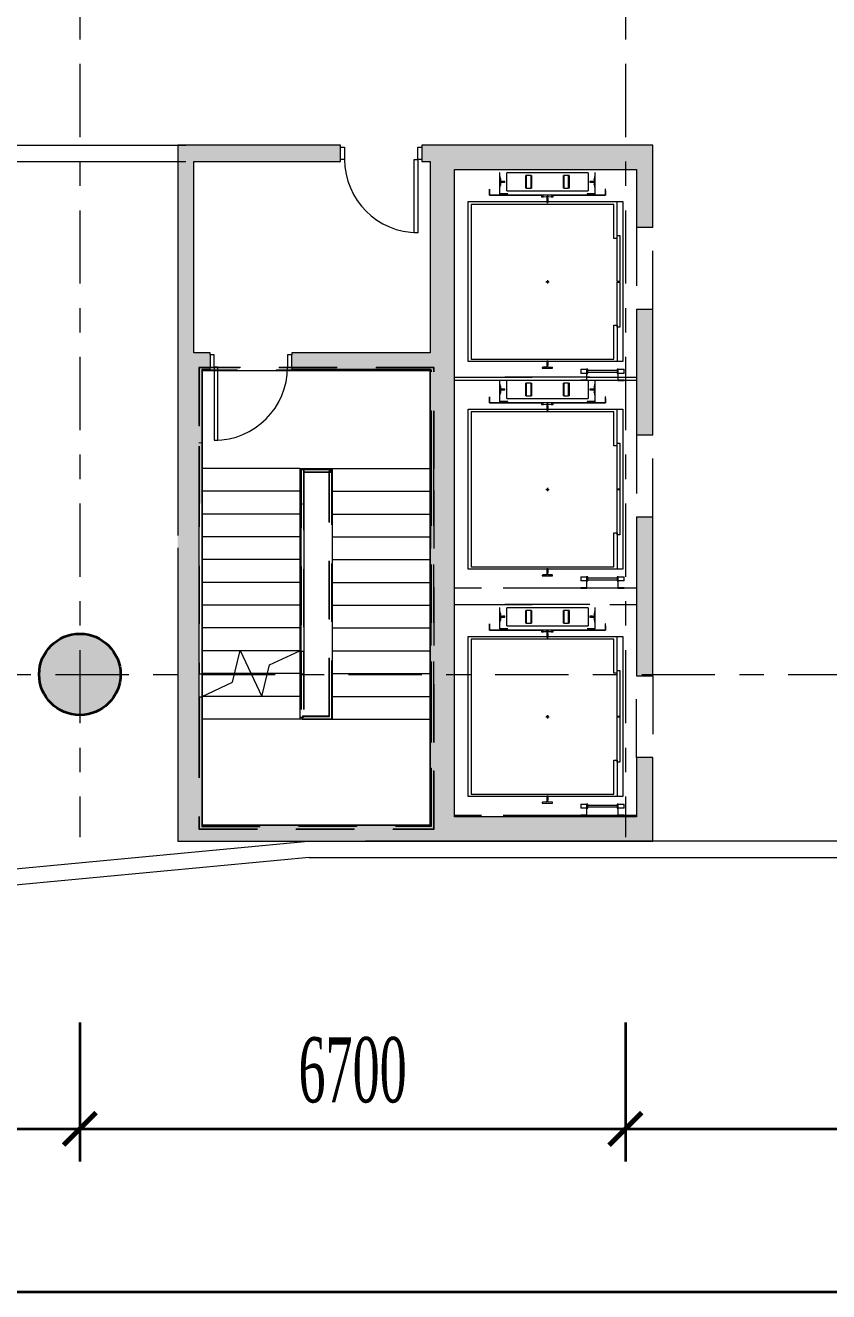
# Model space of a CAD drawing. Header units: millimetres. Extents: x 90964 to 877642, y 656808 to 1438307.
# Drawn here: x 360118 to 369984, y 859105 to 874658 of the extents above; entities that cross this region are included whole.
import ezdxf

# ---------------------------------------------------------------- set-up
doc = ezdxf.new("R2010")
doc.units = ezdxf.units.MM
doc.header["$LTSCALE"] = 300
for name, pattern in [('CENTER', [3, 1.5, -0.5, 0.5, -0.5]), ('Dash', [6.35, 3.175, -3.175]), ('Overhead', [3.96875, 2.38125, -1.5875])]:
    doc.linetypes.add(name, pattern=pattern)
doc.layers.get('Defpoints').update_dxf_attribs({"color": 6})
for name, color, linetype, lineweight in [('A-COT VACH', 2, 'Continuous', 35), ('A-DETL-GENF', 92, 'Overhead', 9), ('A-DETL-MEDM', 33, 'Continuous', 18), ('A-DIM', 125, 'Continuous', 15), ('A-DOOR', 31, 'Continuous', 9), ('A-DOOR-FRAM', 31, 'Continuous', 9), ('A-FLOR-HRAL', 11, 'Continuous', 9), ('A-FLOR-HRAL-MBND', 5, 'Overhead', 9), ('A-GENM', 13, 'Continuous', 9), ('A-HATCH', 251, 'Continuous', 5), ('A-TRUC', 250, 'CENTER', 5), ('A-WALL', 113, 'Continuous', 9), ('A-WALL-PATT', 111, 'Continuous', 9), ('Q-SPCQ', 91, 'Continuous', 9), ('S-STRS', 31, 'Continuous', 9), ('S-STRS-MBND', 31, 'Overhead', 9)]:
    doc.layers.add(name, color=color, linetype=linetype, lineweight=lineweight)
doc.styles.add('ROMANSssss', font='vntimeh.shx', dxfattribs={"width": 0.55})
doc.dimstyles.new('DIM_1-400 MB', dxfattribs={"dimscale": 400, "dimtxt": 2, "dimasz": 1, "dimexe": 1, "dimexo": 0, "dimgap": 0.8, "dimtad": 1, "dimdec": 0, "dimzin": 0, "dimdsep": 46, "dimtxsty": 'ROMANSssss', "dimblk": 'ARCHTICK', "dimcen": 1, "dimdle": 1, "dimclrd": 256, "dimclre": 256, "dimclrt": 7, "dimadec": 0, "dimazin": 0, "dimtfac": 1, "dimtdec": 0, "dimtix": 1, "dimtofl": 0, "dimtmove": 2, "dimatfit": 3, "dimfxl": 1, "dimtolj": 1, "dimtzin": 0, "dimarcsym": 0})

# ---------------------------------------------------------------- blocks, each defined once
blk = doc.blocks.new('schindler_5500-bim - Lift_one floor-1478749-Option 5 Floor Plans')
at = {"layer": 'A-GENM', "linetype": 'Dash'}
for p, q in [((-1379, -1140), (-1379, 1095)), ((-1379, -1140), (-1379, 1095)), ((1212, 1095), (1212, 942)), ((1212, 1095), (1212, -1140)), ((1212, 866), (1212, 485)), ((1212, 409), (1212, -1140))]:
    blk.add_line(p, q, dxfattribs=at)
at = {"layer": 'A-GENM'}
for p, q in [((-986, -971), (-986, 926)), ((-986, 926), (979, 926)), ((-534, 856), (-986, 856)), ((-952, 817), (-952, -936)), ((-534, 817), (-952, 817)), ((-534, 816), (-952, 816)), ((-569, 856), (-569, 888)), ((-569, 888), (-3, 888)), ((-3, 856), (-569, 856)), ((-534, 856), (-534, 816)), ((-534, 852), (-534, 817)), ((-3, 888), (-3, 856)), ((2, 856), (2, 888)), ((2, 888), (558, 888)), ((558, 856), (2, 856)), ((533, 816), (533, 856)), ((533, 856), (979, 856)), ((533, 817), (533, 856)), ((533, 856), (979, 856)), ((950, 817), (533, 817)), ((950, 816), (533, 816)), ((558, 888), (558, 856)), ((950, -936), (950, 817)), ((979, 926), (979, 856)), ((979, 926), (979, -971)), ((-1063, 714), (-1139, 714)), ((-1139, 714), (-1139, 710)), ((-1139, 710), (-1118, 710)), ((-1118, 710), (-1118, 712)), ((-1118, 712), (-1064, 712)), ((-1064, 712), (-1064, 67)), ((-1063, 71), (-1063, 714)), ((-1379, 522), (-1379, -522)), ((-1379, 500), (-1379, -495)), ((-1078, 587), (-1338, 587)), ((-1338, 587), (-1338, 584)), ((-1338, 584), (-1294, 584)), ((-1338, 500), (-1118, 500)), ((-1338, 500), (-1338, -500)), ((-1294, 584), (-1294, 580)), ((-1294, 580), (-1269, 580)), ((-1269, 580), (-1269, 573)), ((-1269, 573), (-1242, 573)), ((-1265, 576), (-1265, 584)), ((-1265, 584), (-1190, 584)), ((-1190, 584), (-1265, 584)), ((-1265, 584), (-1265, 579)), ((-1259, 576), (-1265, 576)), ((-1262, 577), (-1234, 575)), ((-1242, 573), (-1242, 576)), ((-1232, 534), (-1237, 534)), ((-1232, 552), (-1233, 552)), ((-1233, 552), (-1233, 522)), ((-1233, 522), (-1223, 522)), ((-1232, 573), (-1232, 552)), ((-1224, 552), (-1224, 572)), ((-1223, 552), (-1224, 552)), ((-1223, 522), (-1223, 552)), ((-1218, 534), (-1223, 534)), ((-1221, 575), (-1193, 577)), ((-1213, 576), (-1213, 573)), ((-1213, 573), (-1186, 573)), ((-1190, 576), (-1196, 576)), ((-1190, 584), (-1190, 576)), ((-1190, 579), (-1190, 584)), ((-1186, 580), (-1161, 580)), ((-1186, 573), (-1186, 580)), ((-1161, 580), (-1161, 584)), ((-1161, 584), (-1081, 584)), ((-1118, -500), (-1118, 500)), ((-1081, 584), (-1081, 487)), ((-1081, 487), (-1078, 487)), ((-1078, 487), (-1078, 587)), ((-1305, 266), (-1150, 266)), ((-1305, 266), (-1305, 261)), ((-1305, 261), (-1305, 201)), ((-1150, 261), (-1305, 261)), ((-1305, 201), (-1150, 201)), ((-1305, 201), (-1305, 196)), ((-1150, 196), (-1305, 196)), ((-1150, 266), (-1150, 261)), ((-1150, 201), (-1150, 261)), ((-1150, 201), (-1150, 196)), ((-1064, 67), (-1047, 67)), ((-1043, 71), (-1063, 71)), ((-1053, 64), (-1063, 64)), ((-1063, 64), (-1063, -63)), ((-1045, 10), (-1048, 58)), ((-1047, 67), (-1047, 46)), ((-1047, 46), (-1043, 46)), ((-1043, 46), (-1043, 71)), ((-1022, 5), (-1040, 5)), ((-974, 8), (-1022, 8)), ((-1022, 8), (-1022, 5)), ((-974, -8), (-974, 8)), ((-21, 0), (19, 0)), ((-20, 0), (20, 0)), ((-1, 15), (-1, -15)), ((0, -20), (0, 20)), ((1024, 8), (974, 8)), ((974, 8), (974, -8)), ((1024, 5), (1024, 8)), ((1042, 5), (1024, 5)), ((1050, 59), (1047, 10)), ((1062, 64), (1054, 64)), ((1062, -63), (1062, 64)), ((-1047, -67), (-1064, -67)), ((-1064, -67), (-1064, -712)), ((-1063, -63), (-1052, -63)), ((-1063, -713), (-1063, -71)), ((-1063, -71), (-1043, -71)), ((-1048, -59), (-1045, -10)), ((-1043, -46), (-1047, -46)), ((-1047, -46), (-1047, -67)), ((-1043, -71), (-1043, -46)), ((-1040, -5), (-1022, -5)), ((-1022, -5), (-1022, -8)), ((-1022, -8), (-974, -8)), ((974, -8), (1024, -8)), ((1024, -8), (1024, -5)), ((1024, -5), (1042, -5)), ((1047, -10), (1049, -58)), ((1055, -63), (1062, -63)), ((-1305, -196), (-1150, -196)), ((-1305, -201), (-1305, -196)), ((-1305, -201), (-1305, -261)), ((-1150, -201), (-1305, -201)), ((-1305, -261), (-1150, -261)), ((-1305, -261), (-1305, -266)), ((-1150, -266), (-1305, -266)), ((-1150, -201), (-1150, -196)), ((-1150, -261), (-1150, -201)), ((-1150, -261), (-1150, -266)), ((-1118, -500), (-1338, -500)), ((-1294, -584), (-1338, -584)), ((-1338, -584), (-1338, -587)), ((-1338, -587), (-1078, -587)), ((-1269, -580), (-1294, -580)), ((-1294, -580), (-1294, -584)), ((-1242, -573), (-1269, -573)), ((-1269, -573), (-1269, -580)), ((-1265, -584), (-1265, -576)), ((-1265, -576), (-1255, -576)), ((-1265, -580), (-1265, -584)), ((-1265, -584), (-1190, -584)), ((-1234, -575), (-1262, -577)), ((-1242, -576), (-1242, -573)), ((-1232, -534), (-1237, -534)), ((-1223, -522), (-1233, -522)), ((-1233, -522), (-1233, -552)), ((-1233, -552), (-1232, -552)), ((-1232, -552), (-1232, -573)), ((-1224, -572), (-1224, -552)), ((-1224, -552), (-1223, -552)), ((-1223, -552), (-1223, -522)), ((-1218, -534), (-1223, -534)), ((-1193, -577), (-1221, -575)), ((-1186, -573), (-1213, -573)), ((-1213, -573), (-1213, -576)), ((-1200, -576), (-1190, -576)), ((-1190, -576), (-1190, -584)), ((-1190, -584), (-1190, -580)), ((-1186, -580), (-1186, -573)), ((-1161, -580), (-1186, -580)), ((-1161, -584), (-1161, -580)), ((-1081, -584), (-1161, -584)), ((-1078, -487), (-1081, -487)), ((-1081, -487), (-1081, -584)), ((-1078, -587), (-1078, -487)), ((-1118, -710), (-1139, -710)), ((-1139, -710), (-1139, -713)), ((-1139, -713), (-1063, -713)), ((-1118, -712), (-1118, -710)), ((-1064, -712), (-1118, -712)), ((979, -971), (-986, -971)), ((-952, -936), (950, -936))]:
    blk.add_line(p, q, dxfattribs=at)
for centre, radius, start, end in [((-1262, 580), 2.95, 182.0574, 275.004), ((-1234, 573), 2.64, 0, 90), ((-1221, 572), 2.79, 90, 180), ((-1193, 579), 2.71, 262.5795, 0), ((-1053, 58), 5.01, 0, 90), ((-1040, 10), 4.75, 180, 270), ((1042, 10), 5.01, 270, 0), ((1054, 59), 4.75, 90, 180), ((-1052, -59), 4.75, 270, 0), ((-1040, -10), 5.01, 90, 180), ((1042, -10), 4.75, 0, 90), ((1055, -58), 5.01, 180, 270), ((-1262, -580), 3, 90, 180), ((-1234, -573), 2.84, 270, 360), ((-1221, -572), 3, 180, 270), ((-1193, -580), 2.84, 0, 90)]:
    blk.add_arc(centre, radius, start, end, dxfattribs=at)
at = {"layer": 'Q-SPCQ'}
for p, q in [((1073, 871), (1073, 942)), ((1124, 942), (1073, 942)), ((1124, 942), (1124, 871)), ((1208, 942), (1208, 871)), ((1212, 942), (1208, 942)), ((1212, 866), (1212, 942)), ((1208, 871), (1073, 871)), ((1073, 871), (1073, 866)), ((1073, 866), (1073, 856)), ((1124, 866), (1073, 866)), ((1073, 856), (1124, 856)), ((1089, 856), (1089, 495)), ((1108, 495), (1108, 856)), ((1124, 866), (1212, 866)), ((1124, 856), (1124, 866)), ((1124, 495), (1073, 495)), ((1073, 495), (1073, 485)), ((1073, 485), (1073, 480)), ((1073, 485), (1124, 485)), ((1073, 409), (1073, 480)), ((1073, 480), (1208, 480)), ((1124, 485), (1124, 495)), ((1212, 485), (1124, 485)), ((1124, 480), (1124, 409)), ((1208, 480), (1208, 409)), ((1212, 409), (1212, 485)), ((1073, 409), (1124, 409)), ((1208, 409), (1212, 409)), ((-1045, 15), (-1045, -15)), ((-1055, 0), (-1035, 0))]:
    blk.add_line(p, q, dxfattribs=at)
blk = doc.blocks.new('Railing - Railing-1480369-Option 5 Floor Plans')
at = {"layer": 'A-FLOR-HRAL-MBND'}
for p, q in [((-100059, -9507), (-100176, -9867)), ((-100040, -9545), (-100139, -9848)), ((-99270, -9763), (-100059, -9507)), ((-99280, -9792), (-100040, -9545)), ((-99546, -9705), (-99536, -9677)), ((-97188, -10472), (-99546, -9705)), ((-97150, -10453), (-99536, -9677)), ((-100176, -9867), (-97267, -10813)), ((-100139, -9848), (-97286, -10776)), ((-97286, -10776), (-97188, -10472)), ((-97267, -10813), (-97150, -10453))]:
    blk.add_line(p, q, dxfattribs=at)
blk = doc.blocks.new('Railing - Railing-1480370-Option 5 Floor Plans')
at = {"layer": 'A-FLOR-HRAL-MBND'}
for p, q in [((-100957, -7900), (-101848, -10639)), ((-99682, -8314), (-100957, -7900)), ((-100938, -7937), (-101810, -10620)), ((-99692, -8343), (-100938, -7937)), ((-99425, -8429), (-99692, -8343)), ((-99416, -8401), (-99682, -8314)), ((-99159, -8516), (-99150, -8487)), ((-96762, -9295), (-99159, -8516)), ((-96753, -9267), (-99150, -8487)), ((-96496, -9382), (-96762, -9295)), ((-96487, -9353), (-96753, -9267)), ((-95611, -9669), (-96496, -9382)), ((-95574, -9650), (-96487, -9353)), ((-96484, -12352), (-95611, -9669)), ((-96464, -12390), (-95574, -9650)), ((-101848, -10639), (-100839, -10967)), ((-101810, -10620), (-100830, -10939)), ((-100839, -10967), (-100573, -11054)), ((-100830, -10939), (-100564, -11025)), ((-100564, -11025), (-97635, -11978)), ((-100573, -11054), (-97644, -12006)), ((-97644, -12006), (-96464, -12390)), ((-97635, -11978), (-96484, -12352))]:
    blk.add_line(p, q, dxfattribs=at)
blk = doc.blocks.new('Top Rail Type - Top Rail_Internal_-1480371-Option 5 Floor Plans')
at = {"layer": 'A-FLOR-HRAL'}
for p, q in [((-97613, -10339), (-97151, -10489)), ((-97138, -10451), (-97600, -10301))]:
    blk.add_line(p, q, dxfattribs=at)
at = {"layer": 'A-FLOR-HRAL', "flags": 128}
blk.add_lwpolyline([(-97560, -10339), (-97557, -10336), (-97557, -10332)], dxfattribs=at)
blk = doc.blocks.new('Top Rail Type - Top Rail_Internal_-V14-Option 5 Floor Plans')
at = {"layer": 'A-FLOR-HRAL', "linetype": 'Overhead'}
for p, q in [((-100069, -9519), (-100183, -9871)), ((-100031, -9532), (-100132, -9845)), ((-100031, -9532), (-100069, -9519)), ((-100056, -9545), (-100043, -9507)), ((-99281, -9797), (-100056, -9545)), ((-99269, -9758), (-100043, -9507)), ((-99547, -9710), (-99535, -9672)), ((-97194, -10475), (-99547, -9710)), ((-97144, -10450), (-99535, -9672)), ((-100183, -9871), (-97283, -10814)), ((-100132, -9845), (-97271, -10775)), ((-97296, -10788), (-97194, -10475)), ((-97258, -10801), (-97144, -10450)), ((-97296, -10788), (-97258, -10801)), ((-97271, -10775), (-97283, -10814))]:
    blk.add_line(p, q, dxfattribs=at)
at = {"layer": 'A-FLOR-HRAL'}
for p, q in [((-99269, -9758), (-99281, -9797)), ((-97151, -10489), (-99281, -9797)), ((-97138, -10451), (-99269, -9758)), ((-97151, -10489), (-97138, -10451))]:
    blk.add_line(p, q, dxfattribs=at)
blk = doc.blocks.new('Top Rail Type - Top Rail_Internal_-V15-Option 5 Floor Plans')
at = {"layer": 'A-FLOR-HRAL', "linetype": 'Overhead'}
for p, q in [((-100960, -7893), (-101854, -10642)), ((-99681, -8309), (-100960, -7893)), ((-100934, -7944), (-101804, -10617)), ((-99693, -8347), (-100934, -7944)), ((-99427, -8434), (-99693, -8347)), ((-99414, -8396), (-99681, -8309)), ((-99161, -8521), (-99148, -8482)), ((-96498, -9386), (-99161, -8521)), ((-96485, -9348), (-99148, -8482)), ((-95618, -9673), (-96498, -9386)), ((-95567, -9647), (-96485, -9348)), ((-96487, -12346), (-95618, -9673)), ((-96461, -12396), (-95567, -9647)), ((-101854, -10642), (-100841, -10972)), ((-101804, -10617), (-100829, -10934)), ((-100841, -10972), (-97646, -12011)), ((-100829, -10934), (-97633, -11973)), ((-97633, -11973), (-96487, -12346)), ((-97646, -12011), (-96461, -12396))]:
    blk.add_line(p, q, dxfattribs=at)
at = {"layer": 'A-FLOR-HRAL'}
for p, q in [((-99414, -8396), (-99427, -8434)), ((-97164, -9128), (-99414, -8396)), ((-97177, -9166), (-99427, -8434))]:
    blk.add_line(p, q, dxfattribs=at)
blk = doc.blocks.new('M_Door-Opening - 1000 X 2100mm-720239-Option 5 Floor Plans')
at = {"layer": 'A-DETL-GENF'}
for p, q in [((492, 100), (-508, 100)), ((-508, -100), (492, -100))]:
    blk.add_line(p, q, dxfattribs=at)
at = {"layer": 'A-DETL-MEDM'}
for p, q in [((-508, 100), (-508, -100)), ((492, -100), (492, 100))]:
    blk.add_line(p, q, dxfattribs=at)
blk = doc.blocks.new('M_Door-Opening - 1000 X 2100mm-720273-Option 5 Floor Plans')
at = {"layer": 'A-DETL-GENF'}
for p, q in [((-508, 100), (492, 100)), ((492, -100), (-508, -100))]:
    blk.add_line(p, q, dxfattribs=at)
at = {"layer": 'A-DETL-MEDM'}
for p, q in [((-508, -100), (-508, 100)), ((492, 100), (492, -100))]:
    blk.add_line(p, q, dxfattribs=at)
blk = doc.blocks.new('M_Door-Passage-Single-Flush - M_Door-Passage-Single-Flush-718217-Option 5 Floor Plans')
at = {"layer": 'A-DOOR'}
for p, q in [((450, 981.35), (405, 981.35)), ((405, 981.35), (405, 81.35)), ((450, 81.35), (450, 981.35)), ((405, 81.35), (450, 81.35))]:
    blk.add_line(p, q, dxfattribs=at)
blk.add_arc((450, 81.35), 900, 90, 180, dxfattribs=at)
at = {"layer": 'A-DOOR-FRAM'}
for p, q in [((-450, 81.35), (-500, 81.35)), ((-500, 81.35), (-500, -68.65)), ((-450, -68.65), (-450, 81.35)), ((450, 81.35), (450, -68.65)), ((500, 81.35), (450, 81.35)), ((500, -68.65), (500, 81.35)), ((-500, -68.65), (-450, -68.65)), ((450, -68.65), (500, -68.65))]:
    blk.add_line(p, q, dxfattribs=at)
blk = doc.blocks.new('M_Door-Passage-Single-Flush - M_Door-Passage-Single-Flush-756115-Option 5 Floor Plans')
at = {"layer": 'A-DOOR'}
for p, q in [((405, -81.35), (450, -81.35)), ((405, -981.35), (405, -81.35)), ((450, -81.35), (450, -981.35)), ((450, -981.35), (405, -981.35))]:
    blk.add_line(p, q, dxfattribs=at)
blk.add_arc((450, -81.35), 900, 180, 270, dxfattribs=at)
at = {"layer": 'A-DOOR-FRAM'}
for p, q in [((-500, 68.65), (-450, 68.65)), ((-500, -81.35), (-500, 68.65)), ((-450, 68.65), (-450, -81.35)), ((450, 68.65), (500, 68.65)), ((450, -81.35), (450, 68.65)), ((500, 68.65), (500, -81.35)), ((-450, -81.35), (-500, -81.35)), ((500, -81.35), (450, -81.35))]:
    blk.add_line(p, q, dxfattribs=at)
blk = doc.blocks.new('schindler_5500-bim - Lift_one floor-V5-Option 5 Floor Plans')
at = {"layer": 'A-GENM', "linetype": 'Dash'}
for p, q in [((-1379, 871), (-1379, 1095)), ((-1379, -1140), (-1379, 1095)), ((1212, 1095), (1212, 942)), ((1212, 1095), (1212, -1140)), ((-1379, 485), (-1379, 866)), ((1212, 866), (1212, 485)), ((-1379, -1140), (-1379, 480)), ((1212, 409), (1212, -1140))]:
    blk.add_line(p, q, dxfattribs=at)
at = {"layer": 'A-GENM'}
for p, q in [((-986, -971), (-986, 926)), ((-986, 926), (979, 926)), ((-534, 856), (-986, 856)), ((-952, 817), (-952, -936)), ((-534, 817), (-952, 817)), ((-534, 816), (-952, 816)), ((-569, 856), (-569, 888)), ((-569, 888), (-3, 888)), ((-3, 856), (-569, 856)), ((-534, 856), (-534, 816)), ((-534, 852), (-534, 817)), ((-3, 888), (-3, 856)), ((2, 856), (2, 888)), ((2, 888), (558, 888)), ((558, 856), (2, 856)), ((533, 816), (533, 856)), ((533, 856), (979, 856)), ((533, 817), (533, 856)), ((533, 856), (979, 856)), ((950, 817), (533, 817)), ((950, 816), (533, 816)), ((558, 888), (558, 856)), ((950, -936), (950, 817)), ((979, 926), (979, 856)), ((979, 926), (979, -971)), ((-1063, 714), (-1139, 714)), ((-1139, 714), (-1139, 710)), ((-1139, 710), (-1118, 710)), ((-1118, 710), (-1118, 712)), ((-1118, 712), (-1064, 712)), ((-1064, 712), (-1064, 67)), ((-1063, 71), (-1063, 714)), ((-1379, 522), (-1379, -522)), ((-1379, 500), (-1379, -495)), ((-1078, 587), (-1338, 587)), ((-1338, 587), (-1338, 584)), ((-1338, 584), (-1294, 584)), ((-1338, 500), (-1118, 500)), ((-1338, 500), (-1338, -500)), ((-1294, 584), (-1294, 580)), ((-1294, 580), (-1269, 580)), ((-1269, 580), (-1269, 573)), ((-1269, 573), (-1242, 573)), ((-1265, 576), (-1265, 584)), ((-1265, 584), (-1190, 584)), ((-1190, 584), (-1265, 584)), ((-1265, 584), (-1265, 579)), ((-1259, 576), (-1265, 576)), ((-1262, 577), (-1234, 575)), ((-1242, 573), (-1242, 576)), ((-1232, 534), (-1237, 534)), ((-1232, 552), (-1233, 552)), ((-1233, 552), (-1233, 522)), ((-1233, 522), (-1223, 522)), ((-1232, 573), (-1232, 552)), ((-1224, 552), (-1224, 572)), ((-1223, 552), (-1224, 552)), ((-1223, 522), (-1223, 552)), ((-1218, 534), (-1223, 534)), ((-1221, 575), (-1193, 577)), ((-1213, 576), (-1213, 573)), ((-1213, 573), (-1186, 573)), ((-1190, 576), (-1196, 576)), ((-1190, 584), (-1190, 576)), ((-1190, 579), (-1190, 584)), ((-1186, 580), (-1161, 580)), ((-1186, 573), (-1186, 580)), ((-1161, 580), (-1161, 584)), ((-1161, 584), (-1081, 584)), ((-1118, -500), (-1118, 500)), ((-1081, 584), (-1081, 487)), ((-1081, 487), (-1078, 487)), ((-1078, 487), (-1078, 587)), ((-1305, 266), (-1150, 266)), ((-1305, 266), (-1305, 261)), ((-1305, 261), (-1305, 201)), ((-1150, 261), (-1305, 261)), ((-1305, 201), (-1150, 201)), ((-1305, 201), (-1305, 196)), ((-1150, 196), (-1305, 196)), ((-1150, 266), (-1150, 261)), ((-1150, 201), (-1150, 261)), ((-1150, 201), (-1150, 196)), ((-1064, 67), (-1047, 67)), ((-1043, 71), (-1063, 71)), ((-1053, 64), (-1063, 64)), ((-1063, 64), (-1063, -63)), ((-1045, 10), (-1048, 58)), ((-1047, 67), (-1047, 46)), ((-1047, 46), (-1043, 46)), ((-1043, 46), (-1043, 71)), ((-1022, 5), (-1040, 5)), ((-974, 8), (-1022, 8)), ((-1022, 8), (-1022, 5)), ((-974, -8), (-974, 8)), ((-21, 0), (19, 0)), ((-20, 0), (20, 0)), ((-1, 15), (-1, -15)), ((0, -20), (0, 20)), ((1024, 8), (974, 8)), ((974, 8), (974, -8)), ((1024, 5), (1024, 8)), ((1042, 5), (1024, 5)), ((1050, 59), (1047, 10)), ((1062, 64), (1054, 64)), ((1062, -63), (1062, 64)), ((-1047, -67), (-1064, -67)), ((-1064, -67), (-1064, -712)), ((-1063, -63), (-1052, -63)), ((-1063, -713), (-1063, -71)), ((-1063, -71), (-1043, -71)), ((-1048, -59), (-1045, -10)), ((-1043, -46), (-1047, -46)), ((-1047, -46), (-1047, -67)), ((-1043, -71), (-1043, -46)), ((-1040, -5), (-1022, -5)), ((-1022, -5), (-1022, -8)), ((-1022, -8), (-974, -8)), ((974, -8), (1024, -8)), ((1024, -8), (1024, -5)), ((1024, -5), (1042, -5)), ((1047, -10), (1049, -58)), ((1055, -63), (1062, -63)), ((-1305, -196), (-1150, -196)), ((-1305, -201), (-1305, -196)), ((-1305, -201), (-1305, -261)), ((-1150, -201), (-1305, -201)), ((-1305, -261), (-1150, -261)), ((-1305, -261), (-1305, -266)), ((-1150, -266), (-1305, -266)), ((-1150, -201), (-1150, -196)), ((-1150, -261), (-1150, -201)), ((-1150, -261), (-1150, -266)), ((-1118, -500), (-1338, -500)), ((-1294, -584), (-1338, -584)), ((-1338, -584), (-1338, -587)), ((-1338, -587), (-1078, -587)), ((-1269, -580), (-1294, -580)), ((-1294, -580), (-1294, -584)), ((-1242, -573), (-1269, -573)), ((-1269, -573), (-1269, -580)), ((-1265, -584), (-1265, -576)), ((-1265, -576), (-1255, -576)), ((-1265, -580), (-1265, -584)), ((-1265, -584), (-1190, -584)), ((-1234, -575), (-1262, -577)), ((-1242, -576), (-1242, -573)), ((-1232, -534), (-1237, -534)), ((-1223, -522), (-1233, -522)), ((-1233, -522), (-1233, -552)), ((-1233, -552), (-1232, -552)), ((-1232, -552), (-1232, -573)), ((-1224, -572), (-1224, -552)), ((-1224, -552), (-1223, -552)), ((-1223, -552), (-1223, -522)), ((-1218, -534), (-1223, -534)), ((-1193, -577), (-1221, -575)), ((-1186, -573), (-1213, -573)), ((-1213, -573), (-1213, -576)), ((-1200, -576), (-1190, -576)), ((-1190, -576), (-1190, -584)), ((-1190, -584), (-1190, -580)), ((-1186, -580), (-1186, -573)), ((-1161, -580), (-1186, -580)), ((-1161, -584), (-1161, -580)), ((-1081, -584), (-1161, -584)), ((-1078, -487), (-1081, -487)), ((-1081, -487), (-1081, -584)), ((-1078, -587), (-1078, -487)), ((-1118, -710), (-1139, -710)), ((-1139, -710), (-1139, -713)), ((-1139, -713), (-1063, -713)), ((-1118, -712), (-1118, -710)), ((-1064, -712), (-1118, -712)), ((979, -971), (-986, -971)), ((-952, -936), (950, -936))]:
    blk.add_line(p, q, dxfattribs=at)
for centre, radius, start, end in [((-1262, 580), 2.95, 182.0574, 275.004), ((-1234, 573), 2.64, 0, 90), ((-1221, 572), 2.79, 90, 180), ((-1193, 579), 2.71, 262.5795, 0), ((-1053, 58), 5.01, 0, 90), ((-1040, 10), 4.75, 180, 270), ((1042, 10), 5.01, 270, 0), ((1054, 59), 4.75, 90, 180), ((-1052, -59), 4.75, 270, 0), ((-1040, -10), 5.01, 90, 180), ((1042, -10), 4.75, 0, 90), ((1055, -58), 5.01, 180, 270), ((-1262, -580), 3, 90, 180), ((-1234, -573), 2.84, 270, 360), ((-1221, -572), 3, 180, 270), ((-1193, -580), 2.84, 0, 90)]:
    blk.add_arc(centre, radius, start, end, dxfattribs=at)
at = {"layer": 'Q-SPCQ'}
for p, q in [((1073, 871), (1073, 942)), ((1124, 942), (1073, 942)), ((1124, 942), (1124, 871)), ((1208, 942), (1208, 871)), ((1212, 942), (1208, 942)), ((1212, 866), (1212, 942)), ((1208, 871), (1073, 871)), ((1073, 871), (1073, 866)), ((1073, 866), (1073, 856)), ((1124, 866), (1073, 866)), ((1073, 856), (1124, 856)), ((1089, 856), (1089, 495)), ((1108, 495), (1108, 856)), ((1124, 866), (1212, 866)), ((1124, 856), (1124, 866)), ((1124, 495), (1073, 495)), ((1073, 495), (1073, 485)), ((1073, 485), (1073, 480)), ((1073, 485), (1124, 485)), ((1073, 409), (1073, 480)), ((1073, 480), (1208, 480)), ((1124, 485), (1124, 495)), ((1212, 485), (1124, 485)), ((1124, 480), (1124, 409)), ((1208, 480), (1208, 409)), ((1212, 409), (1212, 485)), ((1073, 409), (1124, 409)), ((1208, 409), (1212, 409)), ((-1045, 15), (-1045, -15)), ((-1055, 0), (-1035, 0))]:
    blk.add_line(p, q, dxfattribs=at)
blk = doc.blocks.new('schindler_5500-bim - Lift_one floor-V6-Option 5 Floor Plans')
at = {"layer": 'A-GENM', "linetype": 'Dash'}
for p, q in [((1212, 1095), (1212, 942)), ((1212, 1095), (1212, 587)), ((1212, 866), (1212, 587)), ((1212, 584), (1212, 500)), ((1212, 584), (1212, 500)), ((1212, -500), (1212, -584)), ((1212, -500), (1212, -584)), ((1212, -587), (1212, -1140)), ((1212, -587), (1212, -1140))]:
    blk.add_line(p, q, dxfattribs=at)
at = {"layer": 'A-GENM'}
for p, q in [((-986, -971), (-986, 926)), ((-986, 926), (979, 926)), ((-534, 856), (-986, 856)), ((-952, 817), (-952, -936)), ((-534, 817), (-952, 817)), ((-534, 816), (-952, 816)), ((-569, 856), (-569, 888)), ((-569, 888), (-3, 888)), ((-3, 856), (-569, 856)), ((-534, 856), (-534, 816)), ((-534, 852), (-534, 817)), ((-3, 888), (-3, 856)), ((2, 856), (2, 888)), ((2, 888), (558, 888)), ((558, 856), (2, 856)), ((533, 816), (533, 856)), ((533, 856), (979, 856)), ((533, 817), (533, 856)), ((533, 856), (979, 856)), ((950, 817), (533, 817)), ((950, 816), (533, 816)), ((558, 888), (558, 856)), ((950, -936), (950, 817)), ((979, 926), (979, 856)), ((979, 926), (979, -971)), ((-1063, 714), (-1139, 714)), ((-1139, 714), (-1139, 710)), ((-1139, 710), (-1118, 710)), ((-1118, 710), (-1118, 712)), ((-1118, 712), (-1064, 712)), ((-1064, 712), (-1064, 67)), ((-1063, 71), (-1063, 714)), ((-1078, 587), (-1338, 587)), ((-1338, 587), (-1338, 584)), ((-1338, 584), (-1294, 584)), ((-1338, 500), (-1118, 500)), ((-1338, 500), (-1338, -500)), ((-1294, 584), (-1294, 580)), ((-1294, 580), (-1269, 580)), ((-1269, 580), (-1269, 573)), ((-1269, 573), (-1242, 573)), ((-1265, 576), (-1265, 584)), ((-1265, 584), (-1190, 584)), ((-1190, 584), (-1265, 584)), ((-1265, 584), (-1265, 579)), ((-1259, 576), (-1265, 576)), ((-1262, 577), (-1234, 575)), ((-1242, 573), (-1242, 576)), ((-1232, 534), (-1237, 534)), ((-1232, 552), (-1233, 552)), ((-1233, 552), (-1233, 522)), ((-1233, 522), (-1223, 522)), ((-1232, 573), (-1232, 552)), ((-1224, 552), (-1224, 572)), ((-1223, 552), (-1224, 552)), ((-1223, 522), (-1223, 552)), ((-1218, 534), (-1223, 534)), ((-1221, 575), (-1193, 577)), ((-1213, 576), (-1213, 573)), ((-1213, 573), (-1186, 573)), ((-1190, 576), (-1196, 576)), ((-1190, 584), (-1190, 576)), ((-1190, 579), (-1190, 584)), ((-1186, 580), (-1161, 580)), ((-1186, 573), (-1186, 580)), ((-1161, 580), (-1161, 584)), ((-1161, 584), (-1081, 584)), ((-1118, -500), (-1118, 500)), ((-1081, 584), (-1081, 487)), ((-1081, 487), (-1078, 487)), ((-1078, 487), (-1078, 587)), ((-1305, 266), (-1150, 266)), ((-1305, 266), (-1305, 261)), ((-1305, 261), (-1305, 201)), ((-1150, 261), (-1305, 261)), ((-1305, 201), (-1150, 201)), ((-1305, 201), (-1305, 196)), ((-1150, 196), (-1305, 196)), ((-1150, 266), (-1150, 261)), ((-1150, 201), (-1150, 261)), ((-1150, 201), (-1150, 196)), ((-1064, 67), (-1047, 67)), ((-1043, 71), (-1063, 71)), ((-1053, 64), (-1063, 64)), ((-1063, 64), (-1063, -63)), ((-1045, 10), (-1048, 58)), ((-1047, 67), (-1047, 46)), ((-1047, 46), (-1043, 46)), ((-1043, 46), (-1043, 71)), ((-1022, 5), (-1040, 5)), ((-974, 8), (-1022, 8)), ((-1022, 8), (-1022, 5)), ((-974, -8), (-974, 8)), ((-21, 0), (19, 0)), ((-20, 0), (20, 0)), ((-1, 15), (-1, -15)), ((0, -20), (0, 20)), ((1024, 8), (974, 8)), ((974, 8), (974, -8)), ((1024, 5), (1024, 8)), ((1042, 5), (1024, 5)), ((1050, 59), (1047, 10)), ((1062, 64), (1054, 64)), ((1062, -63), (1062, 64)), ((-1047, -67), (-1064, -67)), ((-1064, -67), (-1064, -712)), ((-1063, -63), (-1052, -63)), ((-1063, -713), (-1063, -71)), ((-1063, -71), (-1043, -71)), ((-1048, -59), (-1045, -10)), ((-1043, -46), (-1047, -46)), ((-1047, -46), (-1047, -67)), ((-1043, -71), (-1043, -46)), ((-1040, -5), (-1022, -5)), ((-1022, -5), (-1022, -8)), ((-1022, -8), (-974, -8)), ((974, -8), (1024, -8)), ((1024, -8), (1024, -5)), ((1024, -5), (1042, -5)), ((1047, -10), (1049, -58)), ((1055, -63), (1062, -63)), ((-1305, -196), (-1150, -196)), ((-1305, -201), (-1305, -196)), ((-1305, -201), (-1305, -261)), ((-1150, -201), (-1305, -201)), ((-1305, -261), (-1150, -261)), ((-1305, -261), (-1305, -266)), ((-1150, -266), (-1305, -266)), ((-1150, -201), (-1150, -196)), ((-1150, -261), (-1150, -201)), ((-1150, -261), (-1150, -266)), ((-1118, -500), (-1338, -500)), ((-1294, -584), (-1338, -584)), ((-1338, -584), (-1338, -587)), ((-1338, -587), (-1078, -587)), ((-1269, -580), (-1294, -580)), ((-1294, -580), (-1294, -584)), ((-1242, -573), (-1269, -573)), ((-1269, -573), (-1269, -580)), ((-1265, -584), (-1265, -576)), ((-1265, -576), (-1255, -576)), ((-1265, -580), (-1265, -584)), ((-1265, -584), (-1190, -584)), ((-1234, -575), (-1262, -577)), ((-1242, -576), (-1242, -573)), ((-1232, -534), (-1237, -534)), ((-1223, -522), (-1233, -522)), ((-1233, -522), (-1233, -552)), ((-1233, -552), (-1232, -552)), ((-1232, -552), (-1232, -573)), ((-1224, -572), (-1224, -552)), ((-1224, -552), (-1223, -552)), ((-1223, -552), (-1223, -522)), ((-1218, -534), (-1223, -534)), ((-1193, -577), (-1221, -575)), ((-1186, -573), (-1213, -573)), ((-1213, -573), (-1213, -576)), ((-1200, -576), (-1190, -576)), ((-1190, -576), (-1190, -584)), ((-1190, -584), (-1190, -580)), ((-1186, -580), (-1186, -573)), ((-1161, -580), (-1186, -580)), ((-1161, -584), (-1161, -580)), ((-1081, -584), (-1161, -584)), ((-1078, -487), (-1081, -487)), ((-1081, -487), (-1081, -584)), ((-1078, -587), (-1078, -487)), ((-1118, -710), (-1139, -710)), ((-1139, -710), (-1139, -713)), ((-1139, -713), (-1063, -713)), ((-1118, -712), (-1118, -710)), ((-1064, -712), (-1118, -712)), ((979, -971), (-986, -971)), ((-952, -936), (950, -936))]:
    blk.add_line(p, q, dxfattribs=at)
for centre, radius, start, end in [((-1262, 580), 2.95, 182.0574, 275.004), ((-1234, 573), 2.64, 0, 90), ((-1221, 572), 2.79, 90, 180), ((-1193, 579), 2.71, 262.5795, 0), ((-1053, 58), 5.01, 0, 90), ((-1040, 10), 4.75, 180, 270), ((1042, 10), 5.01, 270, 0), ((1054, 59), 4.75, 90, 180), ((-1052, -59), 4.75, 270, 0), ((-1040, -10), 5.01, 90, 180), ((1042, -10), 4.75, 0, 90), ((1055, -58), 5.01, 180, 270), ((-1262, -580), 3, 90, 180), ((-1234, -573), 2.84, 270, 360), ((-1221, -572), 3, 180, 270), ((-1193, -580), 2.84, 0, 90)]:
    blk.add_arc(centre, radius, start, end, dxfattribs=at)
at = {"layer": 'Q-SPCQ'}
for p, q in [((1073, 871), (1073, 942)), ((1124, 942), (1073, 942)), ((1124, 942), (1124, 871)), ((1208, 942), (1208, 871)), ((1212, 942), (1208, 942)), ((1212, 866), (1212, 942)), ((1208, 871), (1073, 871)), ((1073, 871), (1073, 866)), ((1073, 866), (1073, 856)), ((1124, 866), (1073, 866)), ((1073, 856), (1124, 856)), ((1089, 856), (1089, 495)), ((1108, 495), (1108, 856)), ((1124, 866), (1212, 866)), ((1124, 856), (1124, 866)), ((1124, 495), (1073, 495)), ((1073, 495), (1073, 485)), ((1073, 485), (1073, 480)), ((1073, 485), (1124, 485)), ((1073, 409), (1073, 480)), ((1073, 480), (1208, 480)), ((1124, 485), (1124, 495)), ((1212, 485), (1124, 485)), ((1124, 480), (1124, 409)), ((1208, 480), (1208, 409)), ((1073, 409), (1124, 409)), ((1208, 409), (1212, 409)), ((-1045, 15), (-1045, -15)), ((-1055, 0), (-1035, 0))]:
    blk.add_line(p, q, dxfattribs=at)
blk = doc.blocks.new('_ArchTick')
at = {"color": 0, "linetype": 'ByBlock', "const_width": 0.15}
blk.add_lwpolyline([(-0.5, -0.5), (0.5, 0.5)], dxfattribs=at)
blk = doc.blocks.new('*D327')
at = {"layer": 'A-DIM', "lineweight": -2, "transparency": 16777216}
for p, q in [((335588, 1095259), (335588, 1091552)), ((411988, 1095259), (411988, 1091552)), ((335188, 1091952), (412388, 1091952))]:
    blk.add_line(p, q, dxfattribs=at)
at = {"layer": 'Defpoints', "color": 0, "transparency": 16777216}
for p in [(335588, 1095259), (411988, 1095259), (411988, 1091952)]:
    blk.add_point(p, dxfattribs=at)
at = {"layer": 'A-DIM', "lineweight": -2, "transparency": 16777216, "xscale": 400, "yscale": 400, "zscale": 400, "rotation": 180}
blk.add_blockref('_ArchTick', (335588, 1091952), dxfattribs=at)
at = {"layer": 'A-DIM', "lineweight": -2, "transparency": 16777216, "xscale": 400, "yscale": 400, "zscale": 400}
blk.add_blockref('_ArchTick', (411988, 1091952), dxfattribs=at)
at = {"layer": 'A-DIM', "color": 7, "transparency": 16777216, "insert": (373788, 1092672), "char_height": 800, "attachment_point": 5, "style": 'ROMANSssss'}
blk.add_mtext('\\A1;76400', dxfattribs=at)
blk = doc.blocks.new('*D329')
at = {"layer": 'A-DIM', "lineweight": -2, "transparency": 16777216}
for p, q in [((348188, 1095259), (348188, 1093552)), ((360788, 1095259), (360788, 1093552)), ((347788, 1093952), (361188, 1093952))]:
    blk.add_line(p, q, dxfattribs=at)
at = {"layer": 'Defpoints', "color": 0, "transparency": 16777216}
for p in [(348188, 1095259), (360788, 1095259), (360788, 1093952)]:
    blk.add_point(p, dxfattribs=at)
at = {"layer": 'A-DIM', "lineweight": -2, "transparency": 16777216, "xscale": 400, "yscale": 400, "zscale": 400, "rotation": 180}
blk.add_blockref('_ArchTick', (348188, 1093952), dxfattribs=at)
at = {"layer": 'A-DIM', "lineweight": -2, "transparency": 16777216, "xscale": 400, "yscale": 400, "zscale": 400}
blk.add_blockref('_ArchTick', (360788, 1093952), dxfattribs=at)
at = {"layer": 'A-DIM', "color": 7, "transparency": 16777216, "insert": (354488, 1094672), "char_height": 800, "attachment_point": 5, "style": 'ROMANSssss'}
blk.add_mtext('\\A1;12600', dxfattribs=at)
blk = doc.blocks.new('*D330')
at = {"layer": 'A-DIM', "lineweight": -2, "transparency": 16777216}
for p, q in [((360788, 1095259), (360788, 1093552)), ((367488, 1095259), (367488, 1093552)), ((360388, 1093952), (367888, 1093952))]:
    blk.add_line(p, q, dxfattribs=at)
at = {"layer": 'Defpoints', "color": 0, "transparency": 16777216}
for p in [(360788, 1095259), (367488, 1095259), (367488, 1093952)]:
    blk.add_point(p, dxfattribs=at)
at = {"layer": 'A-DIM', "lineweight": -2, "transparency": 16777216, "xscale": 400, "yscale": 400, "zscale": 400, "rotation": 180}
blk.add_blockref('_ArchTick', (360788, 1093952), dxfattribs=at)
at = {"layer": 'A-DIM', "lineweight": -2, "transparency": 16777216, "xscale": 400, "yscale": 400, "zscale": 400}
blk.add_blockref('_ArchTick', (367488, 1093952), dxfattribs=at)
at = {"layer": 'A-DIM', "color": 7, "transparency": 16777216, "insert": (364138, 1094672), "char_height": 800, "attachment_point": 5, "style": 'ROMANSssss'}
blk.add_mtext('\\A1;6700', dxfattribs=at)
blk = doc.blocks.new('*D331')
at = {"layer": 'A-DIM', "lineweight": -2, "transparency": 16777216}
for p, q in [((367488, 1095259), (367488, 1093552)), ((380088, 1095259), (380088, 1093552)), ((367088, 1093952), (380488, 1093952))]:
    blk.add_line(p, q, dxfattribs=at)
at = {"layer": 'Defpoints', "color": 0, "transparency": 16777216}
for p in [(367488, 1095259), (380088, 1095259), (380088, 1093952)]:
    blk.add_point(p, dxfattribs=at)
at = {"layer": 'A-DIM', "lineweight": -2, "transparency": 16777216, "xscale": 400, "yscale": 400, "zscale": 400, "rotation": 180}
blk.add_blockref('_ArchTick', (367488, 1093952), dxfattribs=at)
at = {"layer": 'A-DIM', "lineweight": -2, "transparency": 16777216, "xscale": 400, "yscale": 400, "zscale": 400}
blk.add_blockref('_ArchTick', (380088, 1093952), dxfattribs=at)
at = {"layer": 'A-DIM', "color": 7, "transparency": 16777216, "insert": (373788, 1094672), "char_height": 800, "attachment_point": 5, "style": 'ROMANSssss'}
blk.add_mtext('\\A1;12600', dxfattribs=at)
blk = doc.blocks.new('luoicotthapdoi')
at = {"layer": 'A-HATCH'}
h = blk.add_hatch(color=256, dxfattribs=at)
h.dxf.hatch_style = 1
edge = h.paths.add_edge_path()
edge.add_arc((386788, 970252), 500, 0, 360)
edge = h.paths.add_edge_path()
edge.add_arc((393088, 977636), 500, 0, 360)
edge = h.paths.add_edge_path()
edge.add_arc((399388, 970252), 500, 0, 360)
edge = h.paths.add_edge_path()
edge.add_arc((399388, 961252), 500, 0, 360)
edge = h.paths.add_edge_path()
edge.add_arc((399388, 952252), 500, 0, 360)
edge = h.paths.add_edge_path()
edge.add_arc((386788, 952252), 500, 0, 360)
edge = h.paths.add_edge_path()
edge.add_arc((386788, 961252), 500, 0, 360)
edge = h.paths.add_edge_path()
edge.add_arc((380088, 961252), 500, 0, 360)
edge = h.paths.add_edge_path()
edge.add_arc((367488, 961252), 500, 0, 360)
edge = h.paths.add_edge_path()
edge.add_arc((360788, 961252), 500, 0, 360)
edge = h.paths.add_edge_path()
edge.add_arc((360788, 952252), 500, 0, 360)
edge = h.paths.add_edge_path()
edge.add_arc((348188, 952252), 500, 0, 360)
edge = h.paths.add_edge_path()
edge.add_arc((348188, 961252), 500, 0, 360)
edge = h.paths.add_edge_path()
edge.add_arc((348188, 970252), 500, 0, 360)
edge = h.paths.add_edge_path()
edge.add_arc((354488, 977636), 500, 0, 360)
edge = h.paths.add_edge_path()
edge.add_arc((360788, 970252), 500, 0, 360)
at = {"layer": 'A-COT VACH'}
blk.add_circle((360788, 952252), 500, dxfattribs=at)
at = {"layer": 'A-TRUC', "ltscale": 2}
for p, q in [((360788, 981352), (360788, 950252)), ((367488, 981352), (367488, 950252)), ((333488, 952252), (414088, 952252))]:
    blk.add_line(p, q, dxfattribs=at)
blk = doc.blocks.new('DIM TC')
at = {"layer": 'A-DIM'}
for base, p1, p2, picture, middle in [((411987.6, 1091952.2), (335587.6, 1095259.5), (411987.6, 1095259.5), '*D327', (373787.6, 1092672.2)), ((360787.7, 1093952.2), (348187.6, 1095259.5), (360787.7, 1095259.5), '*D329', (354487.7, 1094672.2)), ((367487.6, 1093952.2), (360787.7, 1095259.5), (367487.6, 1095259.5), '*D330', (364137.6, 1094672.2)), ((380087.6, 1093952.2), (367487.6, 1095259.5), (380087.6, 1095259.5), '*D331', (373787.6, 1094672.2))]:
    dim = blk.add_linear_dim(base=base, p1=p1, p2=p2, dimstyle='DIM_1-400 MB', dxfattribs=at)
    dim.commit()
    dim.dimension.update_dxf_attribs({"geometry": picture, "text_midpoint": middle})

msp = doc.modelspace()

# ---------------------------------------------------------------- hatches: boundary and pattern name
at = {"layer": 'A-WALL-PATT'}
h = msp.add_hatch(color=256, dxfattribs=at)
h.paths.add_polyline_path([(365389.6, 872986), (365389.6, 873186), (364989.6, 873186), (364989.6, 872986), (365089.6, 872986)], flags=0)
h.paths.add_polyline_path([(363989.6, 873186), (361989.6, 873186), (361989.6, 872986), (363989.6, 872986), (363989.6, 873161)], flags=0)
for points in [[(367624.6, 873186), (365389.6, 873186), (365389.6, 872886), (367624.6, 872886)], [(362189.6, 872986), (361989.6, 872986), (361989.6, 870636.1), (362189.6, 870636.1)], [(365389.6, 872886), (365389.6, 872986), (365089.6, 872986), (365089.6, 870636.1), (365389.6, 870636.1), (365389.6, 872757.4)], [(365389.6, 864836.1), (365389.6, 870436.1), (365089.6, 870436.1), (365089.6, 864836.1)], [(367624.6, 864936.1), (365389.6, 864936.1), (365389.6, 864636.1), (367624.6, 864636.1)], [(365389.6, 864636.1), (365389.6, 864836.1), (361989.6, 864836.1), (361989.6, 864636.1), (363416.3, 864636.1)]]:
    msp.add_hatch(color=256, dxfattribs=at).paths.add_polyline_path(points, flags=0)
h = msp.add_hatch(color=256, dxfattribs=at)
h.paths.add_polyline_path([(367824.6, 873186), (367624.6, 873186), (367624.6, 872173.1), (367824.6, 872173.1)], flags=0)
h.paths.add_polyline_path([(367824.6, 871173.1), (367624.6, 871173.1), (367624.6, 869623.1), (367824.6, 869623.1)], flags=0)
h.paths.add_polyline_path([(367824.6, 868623.1), (367624.6, 868623.1), (367624.6, 866667), (367824.6, 866667), (367824.6, 866777.8)], flags=0)
h.paths.add_polyline_path([(367824.6, 865667), (367624.6, 865667), (367624.6, 864636.1), (367824.6, 864636.1)], flags=0)
h = msp.add_hatch(color=256, dxfattribs=at)
h.paths.add_polyline_path([(362289.6, 864836.1), (362289.6, 870636.1), (361989.6, 870636.1), (361989.6, 864836.1), (362279.2, 864836.1)], flags=0)
h.paths.add_polyline_path([(362284.2, 867973.7), (362284.2, 866416.3), (362244.2, 866416.3), (362244.2, 868781.3), (362284.2, 868781.3), (362284.2, 868571.7)], flags=0)
h = msp.add_hatch(color=256, dxfattribs=at)
h.paths.add_polyline_path([(365389.6, 870636.1), (363389.6, 870636.1), (363389.6, 870436.1), (365389.6, 870436.1)], flags=0)
h.paths.add_polyline_path([(362389.6, 870461.1), (362389.6, 870636.1), (362289.6, 870636.1), (362289.6, 870436.1), (362389.6, 870436.1)], flags=0)

# ---------------------------------------------------------------- linework, layer by layer
at = {"layer": 'A-WALL', "lineweight": 18}
for p, q in [((356956.6, 873186), (362089.6, 873186)), ((363989.6, 873186), (361989.6, 873186)), ((361989.6, 873186), (361989.6, 868393.7)), ((363989.6, 873161), (363989.6, 873186)), ((364989.6, 873186), (364989.6, 873161)), ((367824.6, 873186), (364989.6, 873186)), ((367824.6, 872173.1), (367824.6, 873186)), ((363989.6, 872986), (363989.6, 873011)), ((364989.6, 873011), (364989.6, 872986)), ((356956.6, 872986), (362089.6, 872986)), ((362189.6, 872986), (363989.6, 872986)), ((362189.6, 870636.1), (362189.6, 872986)), ((364989.6, 872986), (365089.6, 872986)), ((365089.6, 872986), (365089.6, 870636.1)), ((365389.6, 870636.1), (365389.6, 872886)), ((365389.6, 872886), (367624.6, 872886)), ((367624.6, 872886), (367624.6, 872173.1)), ((367624.6, 871173.1), (367624.6, 869623.1)), ((367824.6, 869623.1), (367824.6, 871173.1)), ((362389.6, 870636.1), (362189.6, 870636.1)), ((362389.6, 870611.1), (362389.6, 870636.1)), ((365089.6, 870636.1), (363389.6, 870636.1)), ((363389.6, 870636.1), (363389.6, 870611.1)), ((365389.6, 864936.1), (365389.6, 870636.1)), ((362289.6, 864836.1), (362289.6, 870436.1)), ((362289.6, 870436.1), (362389.6, 870436.1)), ((362389.6, 870436.1), (362389.6, 870461.1)), ((363389.6, 870461.1), (363389.6, 870436.1)), ((363389.6, 870436.1), (365089.6, 870436.1)), ((365089.6, 870436.1), (365089.6, 864836.1)), ((362249.6, 869531.6), (362289.6, 869535.4)), ((367624.6, 868623.1), (367624.6, 866667)), ((367824.6, 866667), (367824.6, 868623.1)), ((361989.6, 868242.7), (361989.6, 864636.1)), ((367624.6, 865667), (367624.6, 864936.1)), ((367824.6, 864636.1), (367824.6, 865667)), ((367624.6, 864936.1), (365389.6, 864936.1)), ((365089.6, 864836.1), (362289.6, 864836.1)), ((346384.2, 863013.5), (363592.6, 864636.1)), ((361989.6, 864636.1), (365389.6, 864636.1)), ((383982.7, 864636.1), (364296.6, 864636.1)), ((365389.6, 864636.1), (367824.6, 864636.1)), ((363604.2, 864436.1), (346411.6, 862815.4)), ((363604.2, 864436.1), (383971, 864436.1))]:
    msp.add_line(p, q, dxfattribs=at)
at = {"layer": 'S-STRS'}
for p, q in [((363489.6, 869216.1), (362289.6, 869216.1)), ((363489.6, 869216.1), (363489.6, 868936.1)), ((363489.6, 868936.1), (362289.6, 868936.1)), ((363489.6, 868936.1), (363489.6, 868656.1)), ((363489.6, 868656.1), (362289.6, 868656.1)), ((363489.6, 868656.1), (363489.6, 868376.1)), ((363489.6, 868376.1), (362289.6, 868376.1)), ((363489.6, 868376.1), (363489.6, 868096.1)), ((363489.6, 868096.1), (362289.6, 868096.1)), ((363489.6, 868096.1), (363489.6, 867816.1)), ((363489.6, 867816.1), (362289.6, 867816.1)), ((363489.6, 867816.1), (363489.6, 867536.1)), ((363489.6, 867536.1), (362289.6, 867536.1)), ((363489.6, 867536.1), (363489.6, 867256.1)), ((363489.6, 867256.1), (362289.6, 867256.1)), ((363489.6, 867256.1), (363489.6, 866976.1)), ((362756.8, 866976.1), (362289.6, 866976.1)), ((363489.6, 866976.1), (362759.1, 866976.1)), ((363489.6, 866976.1), (363489.6, 866975.9)), ((362688.7, 866696.1), (362289.6, 866696.1)), ((363090.5, 866696.1), (362889.6, 866696.1)), ((363022.5, 866416.1), (363020.2, 866416.1))]:
    msp.add_line(p, q, dxfattribs=at)
at = {"layer": 'S-STRS', "linetype": 'Overhead'}
for p, q in [((363489.6, 869216.1), (362289.6, 869216.1)), ((363489.6, 868936.1), (362289.6, 868936.1)), ((363489.6, 868656.1), (362289.6, 868656.1)), ((363489.6, 868376.1), (362289.6, 868376.1)), ((363489.6, 868096.1), (362289.6, 868096.1)), ((363489.6, 867816.1), (362289.6, 867816.1)), ((363489.6, 867536.1), (362289.6, 867536.1)), ((363489.6, 867256.1), (362289.6, 867256.1)), ((362756.8, 866976.1), (362289.6, 866976.1)), ((363489.6, 866976.1), (362759.1, 866976.1)), ((362688.7, 866696.1), (362289.6, 866696.1)), ((363090.5, 866696.1), (362889.6, 866696.1)), ((363022.5, 866416.1), (363020.2, 866416.1))]:
    msp.add_line(p, q, dxfattribs=at)
at = {"layer": 'S-STRS-MBND', "linetype": 'Continuous'}
for p, q in [((362289.6, 870416.1), (362289.6, 869216.1)), ((365089.6, 870416.1), (362289.6, 870416.1)), ((365089.6, 869216.1), (365089.6, 870416.1)), ((363489.6, 869216.1), (362289.6, 869216.1)), ((362289.6, 869216.1), (362289.6, 866696.1)), ((363489.6, 869216.1), (362289.6, 869216.1)), ((363489.6, 869216.1), (363889.6, 869216.1)), ((363489.6, 869216.1), (363489.6, 866696.1)), ((363889.6, 869216.1), (365089.6, 869216.1)), ((363889.6, 866136.1), (363889.6, 869216.1)), ((363889.6, 869216.1), (365089.6, 869216.1)), ((365089.6, 866136.1), (365089.6, 869216.1)), ((363489.6, 868936.1), (362289.6, 868936.1)), ((363489.6, 868936.1), (362289.6, 868936.1)), ((363889.6, 868936.1), (365089.6, 868936.1)), ((363889.6, 868936.1), (365089.6, 868936.1)), ((363489.6, 868656.1), (362289.6, 868656.1)), ((363489.6, 868656.1), (362289.6, 868656.1)), ((363889.6, 868656.1), (365089.6, 868656.1)), ((363889.6, 868656.1), (365089.6, 868656.1)), ((363489.6, 868376.1), (362289.6, 868376.1)), ((363489.6, 868376.1), (362289.6, 868376.1)), ((363889.6, 868376.1), (365089.6, 868376.1)), ((363889.6, 868376.1), (365089.6, 868376.1)), ((363489.6, 868096.1), (362289.6, 868096.1)), ((363489.6, 868096.1), (362289.6, 868096.1)), ((363889.6, 868096.1), (365089.6, 868096.1)), ((363889.6, 868096.1), (365089.6, 868096.1)), ((363489.6, 867816.1), (362289.6, 867816.1)), ((363489.6, 867816.1), (362289.6, 867816.1)), ((363889.6, 867816.1), (365089.6, 867816.1)), ((363889.6, 867816.1), (365089.6, 867816.1)), ((363489.6, 867536.1), (362289.6, 867536.1)), ((363489.6, 867536.1), (362289.6, 867536.1)), ((363889.6, 867536.1), (365089.6, 867536.1)), ((363889.6, 867536.1), (365089.6, 867536.1)), ((363489.6, 867256.1), (362289.6, 867256.1)), ((363489.6, 867256.1), (362289.6, 867256.1)), ((363889.6, 867256.1), (365089.6, 867256.1)), ((363889.6, 867256.1), (365089.6, 867256.1)), ((363489.6, 866976.1), (362289.6, 866976.1)), ((363489.6, 866976.1), (362289.6, 866976.1)), ((362663.1, 866590.4), (362757.6, 866979.3)), ((362759.1, 866976.1), (362756.8, 866976.1)), ((362759.1, 866976.1), (362756.8, 866976.1)), ((362757.6, 866979.3), (363021.7, 866412.8)), ((363116.2, 866801.7), (363489.6, 866975.9)), ((363489.6, 866975.9), (363489.6, 866136.1)), ((363889.6, 866976.1), (365089.6, 866976.1)), ((363889.6, 866976.1), (365089.6, 866976.1)), ((363021.7, 866412.8), (363116.2, 866801.7)), ((363489.6, 866696.1), (362289.6, 866696.1)), ((362889.6, 866696.1), (362688.7, 866696.1)), ((362889.6, 866696.1), (362688.7, 866696.1)), ((363489.6, 866696.1), (363090.5, 866696.1)), ((363489.6, 866696.1), (363090.5, 866696.1)), ((363889.6, 866696.1), (365089.6, 866696.1)), ((363889.6, 866696.1), (365089.6, 866696.1)), ((362289.6, 866416.3), (362663.1, 866590.4)), ((362289.6, 866416.3), (362289.6, 866136.1)), ((363020.2, 866416.1), (362289.6, 866416.1)), ((363020.2, 866416.1), (362289.6, 866416.1)), ((363489.6, 866416.1), (363022.5, 866416.1)), ((363489.6, 866416.1), (363022.5, 866416.1)), ((363889.6, 866416.1), (365089.6, 866416.1)), ((363889.6, 866416.1), (365089.6, 866416.1)), ((362289.6, 866136.1), (362289.6, 864836.1)), ((363489.6, 866136.1), (362289.6, 866136.1)), ((363489.6, 866136.1), (362289.6, 866136.1)), ((363889.6, 866136.1), (363489.6, 866136.1)), ((363889.6, 866136.1), (365089.6, 866136.1)), ((363889.6, 866136.1), (365089.6, 866136.1)), ((365089.6, 864836.1), (365089.6, 866136.1)), ((362289.6, 864836.1), (365089.6, 864836.1))]:
    msp.add_line(p, q, dxfattribs=at)

# ---------------------------------------------------------------- block references
at = {"layer": 'A-COT VACH'}
for name, p in [('luoicotthapdoi', (0, -85566.3)), ('DIM TC', (0, -232847.3))]:
    msp.add_blockref(name, p, dxfattribs=at)
at = {"layer": 'A-DOOR'}
msp.add_blockref('M_Door-Passage-Single-Flush - M_Door-Passage-Single-Flush-756115-Option 5 Floor Plans', (364489.6, 873092.4), dxfattribs=at)
for name, p, rotation in [('M_Door-Opening - 1000 X 2100mm-720239-Option 5 Floor Plans', (367724.6, 871681.3), 90), ('M_Door-Passage-Single-Flush - M_Door-Passage-Single-Flush-718217-Option 5 Floor Plans', (362889.6, 870542.4), 180.0000000000012), ('M_Door-Opening - 1000 X 2100mm-720239-Option 5 Floor Plans', (367724.6, 869131.3), 90), ('M_Door-Opening - 1000 X 2100mm-720273-Option 5 Floor Plans', (367724.6, 866158.8), 270)]:
    msp.add_blockref(name, p, dxfattribs=dict(at, rotation=rotation))
at = {"layer": 'A-FLOR-HRAL', "rotation": 108.0136761594174}
for name in ['Top Rail Type - Top Rail_Internal_-V15-Option 5 Floor Plans', 'Railing - Railing-1480370-Option 5 Floor Plans', 'Top Rail Type - Top Rail_Internal_-V14-Option 5 Floor Plans', 'Railing - Railing-1480369-Option 5 Floor Plans', 'Top Rail Type - Top Rail_Internal_-1480371-Option 5 Floor Plans']:
    msp.add_blockref(name, (323522, 958355.7), dxfattribs=at)
at = {"layer": 'A-GENM', "linetype": 'Dash', "rotation": 270}
for name, p in [('schindler_5500-bim - Lift_one floor-V6-Option 5 Floor Plans', (366530.1, 871507.5)), ('schindler_5500-bim - Lift_one floor-V5-Option 5 Floor Plans', (366530.1, 868957.5)), ('schindler_5500-bim - Lift_one floor-1478749-Option 5 Floor Plans', (366530.1, 866166.5))]:
    msp.add_blockref(name, p, dxfattribs=at)

doc.saveas('drawing.dxf')
